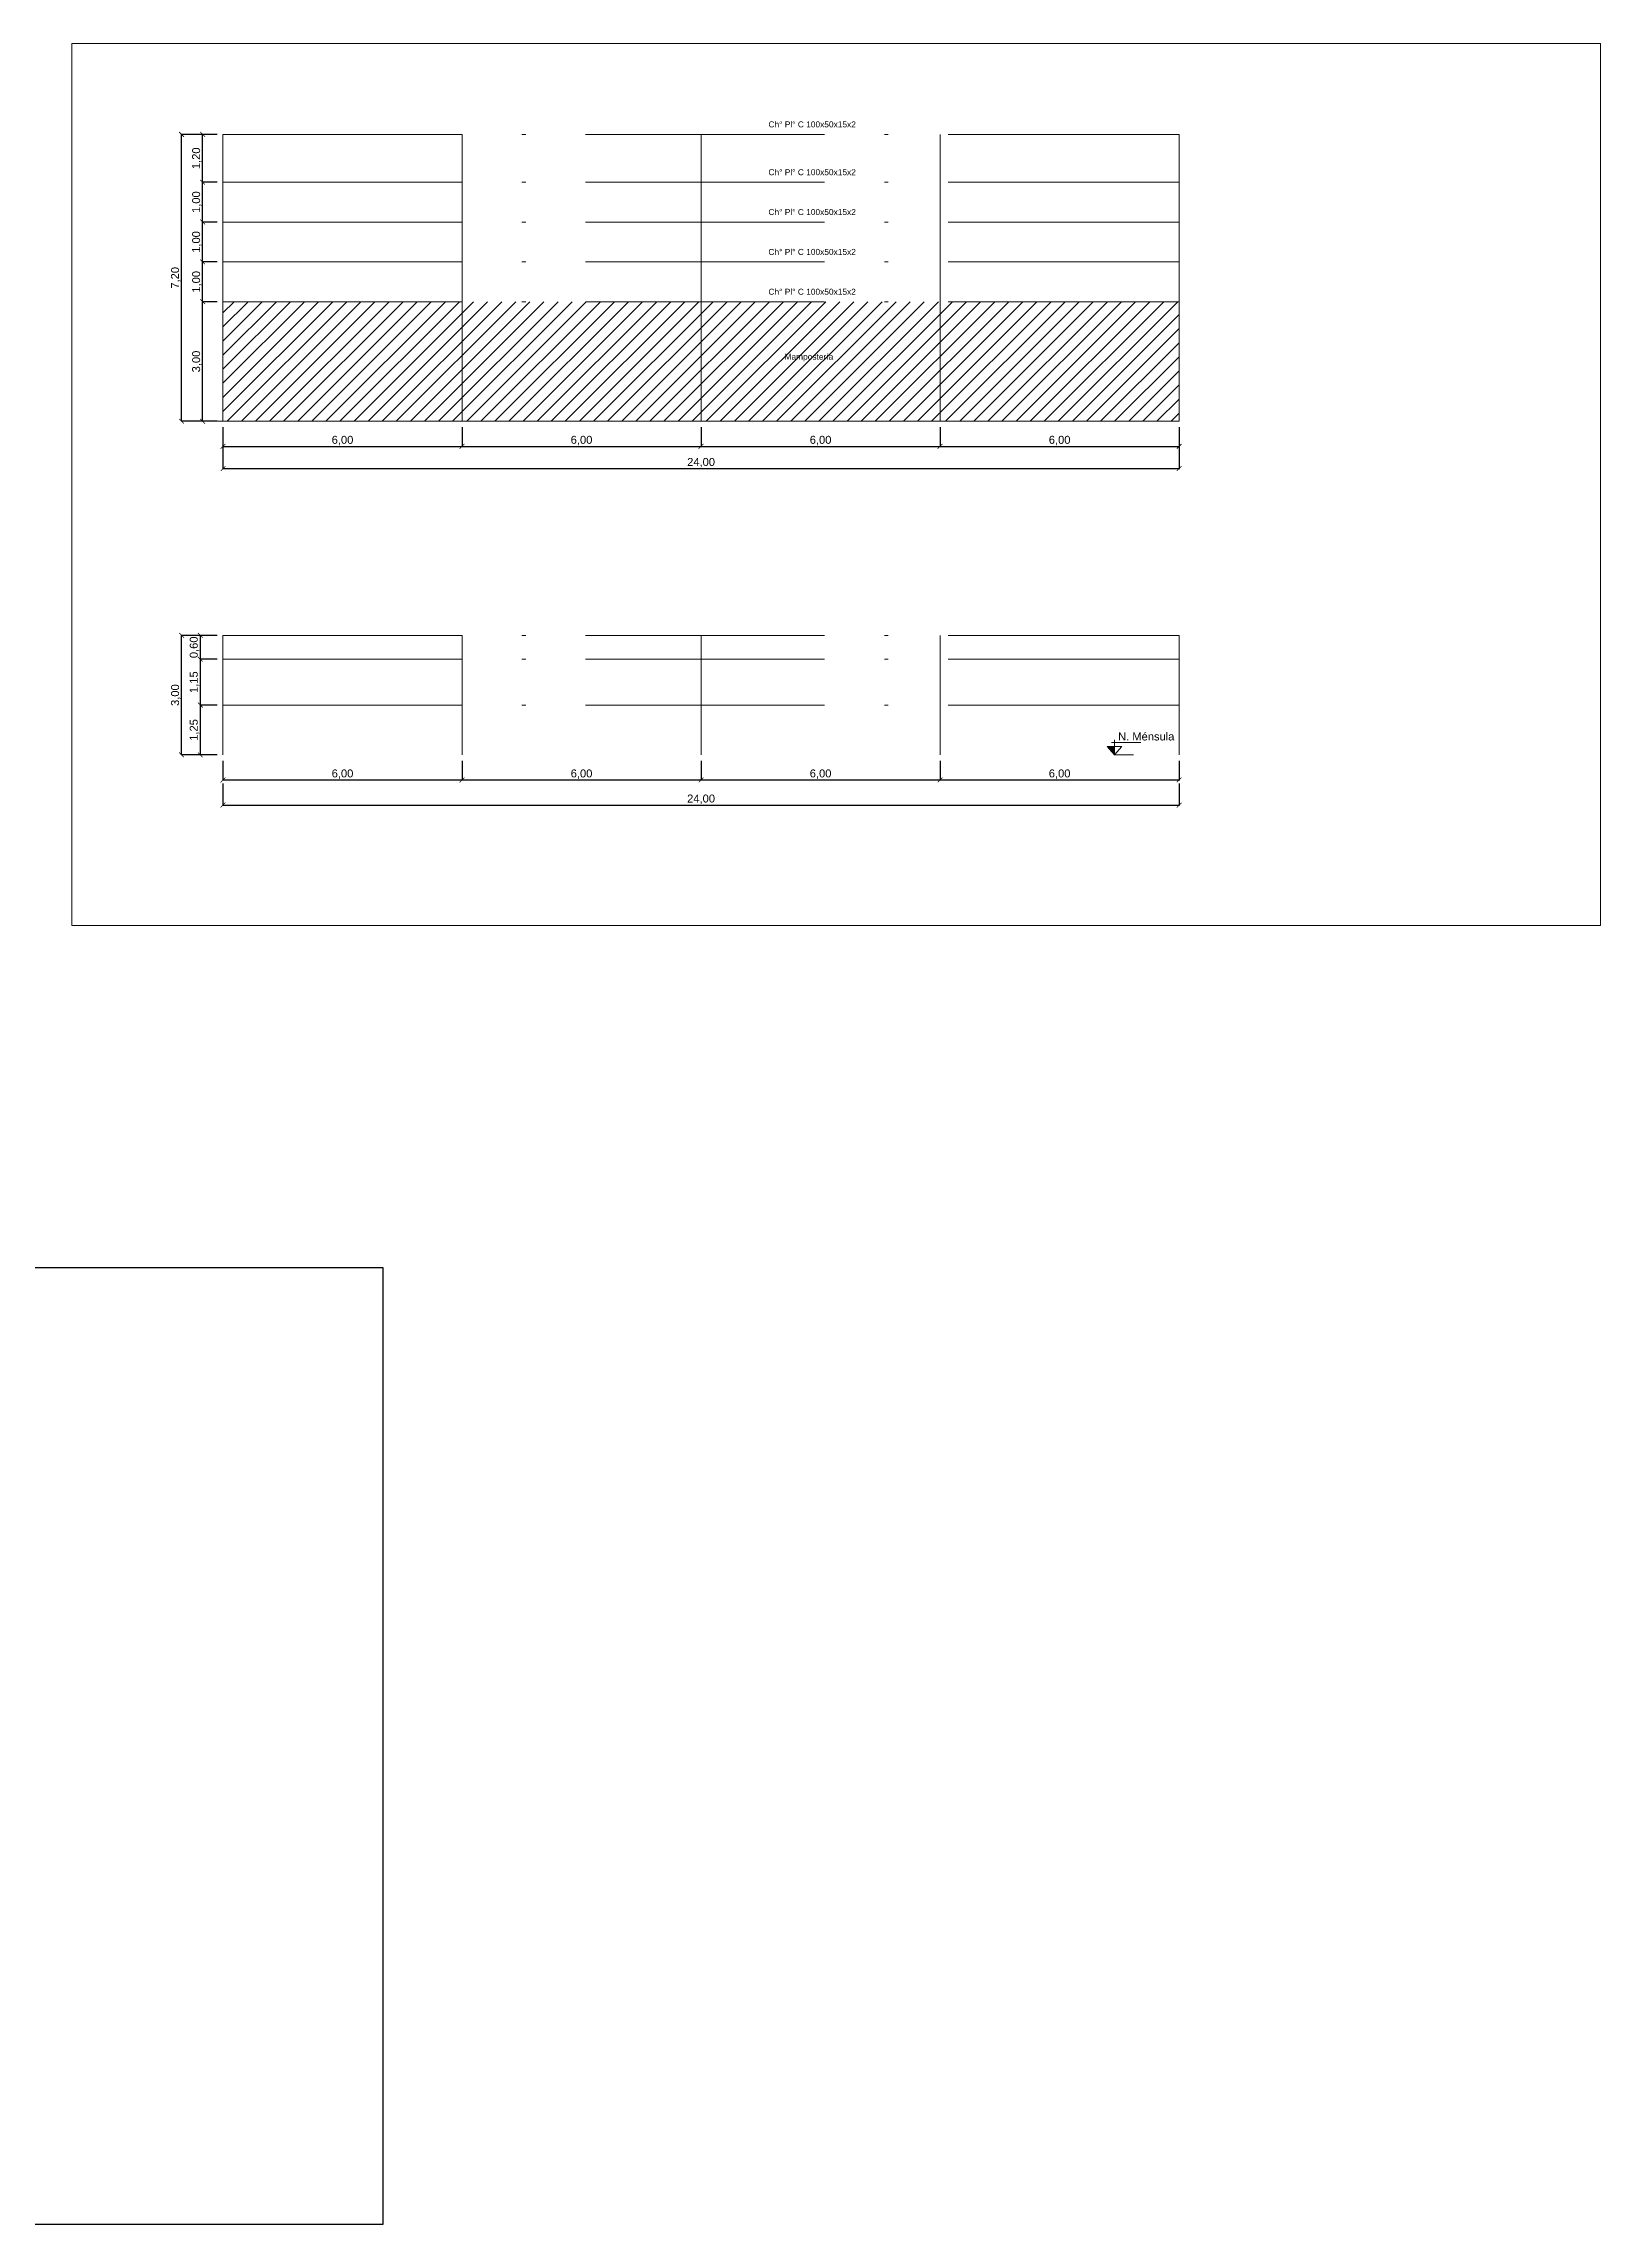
# Model space of a CAD drawing. Header units: millimetres. Extents: x 265 to 899, y -178 to 32.
# Drawn here: x 686.9 to 725.9, y -134.8 to -80 of the extents above; entities that cross this region are included whole.
import ezdxf

# ---------------------------------------------------------------- set-up
doc = ezdxf.new("R2010")
doc.units = ezdxf.units.MM
doc.header["$LTSCALE"] = 0.1
doc.header["$MEASUREMENT"] = 0
doc.header["$PDMODE"] = 3
doc.header["$PDSIZE"] = 0.1
doc.linetypes.add('ACAD_ISO10W100', pattern=[18, 12, -3, 0, -3])
doc.linetypes.add('CONTINUA', pattern=[200, 100, 100])
doc.layers.get('DEFPOINTS').update_dxf_attribs({"color": 1})
for name, color, linetype, lineweight in [('00_ARQ_VISTA ATRAS', 5, 'CONTINUA', 20), ('00_EST_Correa', 3, 'ACAD_ISO10W100', 20), ('00_EST_Cotas', 6, 'Continuous', 9), ('00_EST_Piso', 7, 'Continuous', 20), ('00_EST_TEXTO', 6, 'Continuous', 9)]:
    doc.layers.add(name, color=color, linetype=linetype, lineweight=lineweight)
doc.layers.add('00_EST_NoImprimir', color=1, linetype='Continuous', plot=False)
doc.styles.add('1 en 100', font='romans.shx', dxfattribs={"height": 0.17})
doc.styles.add('ARIAL', font='arial.ttf', dxfattribs={"height": 0.15})
doc.styles.add('Arial20', font='arial.ttf', dxfattribs={"height": 0.2})
doc.dimstyles.new('Cota 1-100-Andres', dxfattribs={"dimtxt": 0.2, "dimasz": 0.12, "dimexe": 0.012, "dimexo": 0.15, "dimgap": 0.025, "dimtad": 1, "dimzin": 0, "dimtxsty": 'Arial20', "dimblk1": 'ARCHTICK', "dimblk2": 'ARCHTICK', "dimsah": 1, "dimcen": 0.09, "dimclrd": 256, "dimclre": 256, "dimclrt": 256, "dimazin": 0, "dimtfac": 1, "dimtofl": 0, "dimtmove": 0, "dimatfit": 3, "dimldrblk": 'ARCHTICK', "dimfxl": 1, "dimtolj": 1, "dimtzin": 0, "dimarcsym": 0})

# ---------------------------------------------------------------- blocks, each defined once
blk = doc.blocks.new('_ARCHTICK')
at = {"color": 0, "linetype": 'ByBlock', "const_width": 0.15}
blk.add_lwpolyline([(-0.5, -0.5), (0.5, 0.5)], dxfattribs=at)
blk = doc.blocks.new('*D261')
at = {"layer": '00_EST_Cotas', "lineweight": -2, "transparency": 16777216}
for p, q in [((691.223, -86.519), (690.85, -86.519)), ((690.862, -89.519), (690.862, -86.519)), ((691.073, -89.519), (690.85, -89.519))]:
    blk.add_line(p, q, dxfattribs=at)
at = {"layer": 'DEFPOINTS', "color": 0, "transparency": 16777216}
for p in [(690.862, -86.519), (691.373, -86.519), (691.223, -89.519)]:
    blk.add_point(p, dxfattribs=at)
at = {"layer": '00_EST_Cotas', "lineweight": -2, "transparency": 16777216, "xscale": 0.12, "yscale": 0.12, "zscale": 0.12}
for p, rotation in [((690.862, -86.519), 90), ((690.862, -89.519), 270)]:
    blk.add_blockref('_ARCHTICK', p, dxfattribs=dict(at, rotation=rotation))
at = {"layer": '00_EST_Cotas', "transparency": 16777216, "insert": (690.717, -88.019), "char_height": 0.2, "attachment_point": 5, "rotation": 90, "style": 'Arial20'}
blk.add_mtext('\\A1;3,00', dxfattribs=at)
blk = doc.blocks.new('*D262')
at = {"layer": '00_EST_Cotas', "lineweight": -2, "transparency": 16777216}
for p, q in [((691.223, -85.519), (690.85, -85.519)), ((690.862, -86.519), (690.862, -85.519)), ((691.223, -86.519), (690.85, -86.519))]:
    blk.add_line(p, q, dxfattribs=at)
at = {"layer": 'DEFPOINTS', "color": 0, "transparency": 16777216}
for p in [(690.862, -85.519), (691.373, -85.519), (691.373, -86.519)]:
    blk.add_point(p, dxfattribs=at)
at = {"layer": '00_EST_Cotas', "lineweight": -2, "transparency": 16777216, "xscale": 0.12, "yscale": 0.12, "zscale": 0.12}
for p, rotation in [((690.862, -85.519), 90), ((690.862, -86.519), 270)]:
    blk.add_blockref('_ARCHTICK', p, dxfattribs=dict(at, rotation=rotation))
at = {"layer": '00_EST_Cotas', "transparency": 16777216, "insert": (690.717, -86.019), "char_height": 0.2, "attachment_point": 5, "rotation": 90, "style": 'Arial20'}
blk.add_mtext('\\A1;1,00', dxfattribs=at)
blk = doc.blocks.new('*D263')
at = {"layer": '00_EST_Cotas', "lineweight": -2, "transparency": 16777216}
for p, q in [((691.223, -84.519), (690.85, -84.519)), ((690.862, -85.519), (690.862, -84.519)), ((691.223, -85.519), (690.85, -85.519))]:
    blk.add_line(p, q, dxfattribs=at)
at = {"layer": 'DEFPOINTS', "color": 0, "transparency": 16777216}
for p in [(690.862, -84.519), (691.373, -84.519), (691.373, -85.519)]:
    blk.add_point(p, dxfattribs=at)
at = {"layer": '00_EST_Cotas', "lineweight": -2, "transparency": 16777216, "xscale": 0.12, "yscale": 0.12, "zscale": 0.12}
for p, rotation in [((690.862, -84.519), 90), ((690.862, -85.519), 270)]:
    blk.add_blockref('_ARCHTICK', p, dxfattribs=dict(at, rotation=rotation))
at = {"layer": '00_EST_Cotas', "transparency": 16777216, "insert": (690.717, -85.019), "char_height": 0.2, "attachment_point": 5, "rotation": 90, "style": 'Arial20'}
blk.add_mtext('\\A1;1,00', dxfattribs=at)
blk = doc.blocks.new('*D264')
at = {"layer": '00_EST_Cotas', "lineweight": -2, "transparency": 16777216}
for p, q in [((691.223, -83.519), (690.85, -83.519)), ((690.862, -84.519), (690.862, -83.519)), ((691.223, -84.519), (690.85, -84.519))]:
    blk.add_line(p, q, dxfattribs=at)
at = {"layer": 'DEFPOINTS', "color": 0, "transparency": 16777216}
for p in [(690.862, -83.519), (691.373, -83.519), (691.373, -84.519)]:
    blk.add_point(p, dxfattribs=at)
at = {"layer": '00_EST_Cotas', "lineweight": -2, "transparency": 16777216, "xscale": 0.12, "yscale": 0.12, "zscale": 0.12}
for p, rotation in [((690.862, -83.519), 90), ((690.862, -84.519), 270)]:
    blk.add_blockref('_ARCHTICK', p, dxfattribs=dict(at, rotation=rotation))
at = {"layer": '00_EST_Cotas', "transparency": 16777216, "insert": (690.717, -84.019), "char_height": 0.2, "attachment_point": 5, "rotation": 90, "style": 'Arial20'}
blk.add_mtext('\\A1;1,00', dxfattribs=at)
blk = doc.blocks.new('*D265')
at = {"layer": '00_EST_Cotas', "lineweight": -2, "transparency": 16777216}
for p, q in [((691.223, -82.319), (690.85, -82.319)), ((690.862, -83.519), (690.862, -82.319)), ((691.223, -83.519), (690.85, -83.519))]:
    blk.add_line(p, q, dxfattribs=at)
at = {"layer": 'DEFPOINTS', "color": 0, "transparency": 16777216}
for p in [(690.862, -82.319), (691.373, -82.319), (691.373, -83.519)]:
    blk.add_point(p, dxfattribs=at)
at = {"layer": '00_EST_Cotas', "lineweight": -2, "transparency": 16777216, "xscale": 0.12, "yscale": 0.12, "zscale": 0.12}
for p, rotation in [((690.862, -82.319), 90), ((690.862, -83.519), 270)]:
    blk.add_blockref('_ARCHTICK', p, dxfattribs=dict(at, rotation=rotation))
at = {"layer": '00_EST_Cotas', "transparency": 16777216, "insert": (690.717, -82.919), "char_height": 0.2, "attachment_point": 5, "rotation": 90, "style": 'Arial20'}
blk.add_mtext('\\A1;1,20', dxfattribs=at)
blk = doc.blocks.new('*D266')
at = {"layer": '00_EST_Cotas', "lineweight": -2, "transparency": 16777216}
for p, q in [((691.223, -82.319), (690.321, -82.319)), ((690.333, -89.519), (690.333, -82.319)), ((691.223, -89.519), (690.321, -89.519))]:
    blk.add_line(p, q, dxfattribs=at)
at = {"layer": 'DEFPOINTS', "color": 0, "transparency": 16777216}
for p in [(690.333, -82.319), (691.373, -82.319), (691.373, -89.519)]:
    blk.add_point(p, dxfattribs=at)
at = {"layer": '00_EST_Cotas', "lineweight": -2, "transparency": 16777216, "xscale": 0.12, "yscale": 0.12, "zscale": 0.12}
for p, rotation in [((690.333, -82.319), 90), ((690.333, -89.519), 270)]:
    blk.add_blockref('_ARCHTICK', p, dxfattribs=dict(at, rotation=rotation))
at = {"layer": '00_EST_Cotas', "transparency": 16777216, "insert": (690.188, -85.919), "char_height": 0.2, "attachment_point": 5, "rotation": 90, "style": 'Arial20'}
blk.add_mtext('\\A1;7,20', dxfattribs=at)
blk = doc.blocks.new('*D267')
at = {"layer": '00_EST_Cotas', "lineweight": -2, "transparency": 16777216}
for p, q in [((691.373, -89.669), (691.373, -90.16)), ((697.373, -89.669), (697.373, -90.16)), ((691.373, -90.148), (697.373, -90.148))]:
    blk.add_line(p, q, dxfattribs=at)
at = {"layer": 'DEFPOINTS', "color": 0, "transparency": 16777216}
for p in [(691.373, -89.519), (697.373, -89.519), (697.373, -90.148)]:
    blk.add_point(p, dxfattribs=at)
at = {"layer": '00_EST_Cotas', "lineweight": -2, "transparency": 16777216, "xscale": 0.12, "yscale": 0.12, "zscale": 0.12, "rotation": 180}
blk.add_blockref('_ARCHTICK', (691.373, -90.148), dxfattribs=at)
at = {"layer": '00_EST_Cotas', "lineweight": -2, "transparency": 16777216, "xscale": 0.12, "yscale": 0.12, "zscale": 0.12}
blk.add_blockref('_ARCHTICK', (697.373, -90.148), dxfattribs=at)
at = {"layer": '00_EST_Cotas', "transparency": 16777216, "insert": (694.373, -90.003), "char_height": 0.2, "attachment_point": 5, "style": 'Arial20'}
blk.add_mtext('\\A1;6,00', dxfattribs=at)
blk = doc.blocks.new('*D268')
at = {"layer": '00_EST_Cotas', "lineweight": -2, "transparency": 16777216}
for p, q in [((697.373, -89.669), (697.373, -90.16)), ((703.373, -89.669), (703.373, -90.16)), ((697.373, -90.148), (703.373, -90.148))]:
    blk.add_line(p, q, dxfattribs=at)
at = {"layer": 'DEFPOINTS', "color": 0, "transparency": 16777216}
for p in [(697.373, -89.519), (703.373, -89.519), (703.373, -90.148)]:
    blk.add_point(p, dxfattribs=at)
at = {"layer": '00_EST_Cotas', "lineweight": -2, "transparency": 16777216, "xscale": 0.12, "yscale": 0.12, "zscale": 0.12, "rotation": 180}
blk.add_blockref('_ARCHTICK', (697.373, -90.148), dxfattribs=at)
at = {"layer": '00_EST_Cotas', "lineweight": -2, "transparency": 16777216, "xscale": 0.12, "yscale": 0.12, "zscale": 0.12}
blk.add_blockref('_ARCHTICK', (703.373, -90.148), dxfattribs=at)
at = {"layer": '00_EST_Cotas', "transparency": 16777216, "insert": (700.373, -90.003), "char_height": 0.2, "attachment_point": 5, "style": 'Arial20'}
blk.add_mtext('\\A1;6,00', dxfattribs=at)
blk = doc.blocks.new('*D269')
at = {"layer": '00_EST_Cotas', "lineweight": -2, "transparency": 16777216}
for p, q in [((703.373, -89.669), (703.373, -90.16)), ((709.373, -89.669), (709.373, -90.16)), ((703.373, -90.148), (709.373, -90.148))]:
    blk.add_line(p, q, dxfattribs=at)
at = {"layer": 'DEFPOINTS', "color": 0, "transparency": 16777216}
for p in [(703.373, -89.519), (709.373, -89.519), (709.373, -90.148)]:
    blk.add_point(p, dxfattribs=at)
at = {"layer": '00_EST_Cotas', "lineweight": -2, "transparency": 16777216, "xscale": 0.12, "yscale": 0.12, "zscale": 0.12, "rotation": 180}
blk.add_blockref('_ARCHTICK', (703.373, -90.148), dxfattribs=at)
at = {"layer": '00_EST_Cotas', "lineweight": -2, "transparency": 16777216, "xscale": 0.12, "yscale": 0.12, "zscale": 0.12}
blk.add_blockref('_ARCHTICK', (709.373, -90.148), dxfattribs=at)
at = {"layer": '00_EST_Cotas', "transparency": 16777216, "insert": (706.373, -90.003), "char_height": 0.2, "attachment_point": 5, "style": 'Arial20'}
blk.add_mtext('\\A1;6,00', dxfattribs=at)
blk = doc.blocks.new('*D270')
at = {"layer": '00_EST_Cotas', "lineweight": -2, "transparency": 16777216}
for p, q in [((709.373, -89.669), (709.373, -90.16)), ((715.373, -89.669), (715.373, -90.16)), ((709.373, -90.148), (715.373, -90.148))]:
    blk.add_line(p, q, dxfattribs=at)
at = {"layer": 'DEFPOINTS', "color": 0, "transparency": 16777216}
for p in [(709.373, -89.519), (715.373, -89.519), (715.373, -90.148)]:
    blk.add_point(p, dxfattribs=at)
at = {"layer": '00_EST_Cotas', "lineweight": -2, "transparency": 16777216, "xscale": 0.12, "yscale": 0.12, "zscale": 0.12, "rotation": 180}
blk.add_blockref('_ARCHTICK', (709.373, -90.148), dxfattribs=at)
at = {"layer": '00_EST_Cotas', "lineweight": -2, "transparency": 16777216, "xscale": 0.12, "yscale": 0.12, "zscale": 0.12}
blk.add_blockref('_ARCHTICK', (715.373, -90.148), dxfattribs=at)
at = {"layer": '00_EST_Cotas', "transparency": 16777216, "insert": (712.373, -90.003), "char_height": 0.2, "attachment_point": 5, "style": 'Arial20'}
blk.add_mtext('\\A1;6,00', dxfattribs=at)
blk = doc.blocks.new('*D277')
at = {"layer": '00_EST_Cotas', "lineweight": -2, "transparency": 16777216}
for p, q in [((691.223, -94.891), (690.79, -94.891)), ((690.802, -94.891), (690.802, -95.491)), ((691.223, -95.491), (690.79, -95.491))]:
    blk.add_line(p, q, dxfattribs=at)
at = {"layer": 'DEFPOINTS', "color": 0, "transparency": 16777216}
for p in [(691.373, -94.891), (690.802, -95.491), (691.373, -95.491)]:
    blk.add_point(p, dxfattribs=at)
at = {"layer": '00_EST_Cotas', "lineweight": -2, "transparency": 16777216, "xscale": 0.12, "yscale": 0.12, "zscale": 0.12}
for p, rotation in [((690.802, -94.891), 90), ((690.802, -95.491), 270)]:
    blk.add_blockref('_ARCHTICK', p, dxfattribs=dict(at, rotation=rotation))
at = {"layer": '00_EST_Cotas', "transparency": 16777216, "insert": (690.657, -95.191), "char_height": 0.2, "attachment_point": 5, "rotation": 90, "style": 'Arial20'}
blk.add_mtext('\\A1;0,60', dxfattribs=at)
blk = doc.blocks.new('*D278')
at = {"layer": '00_EST_Cotas', "lineweight": -2, "transparency": 16777216}
for p, q in [((691.223, -95.491), (690.79, -95.491)), ((690.802, -95.491), (690.802, -96.641)), ((691.223, -96.641), (690.79, -96.641))]:
    blk.add_line(p, q, dxfattribs=at)
at = {"layer": 'DEFPOINTS', "color": 0, "transparency": 16777216}
for p in [(691.373, -95.491), (690.802, -96.641), (691.373, -96.641)]:
    blk.add_point(p, dxfattribs=at)
at = {"layer": '00_EST_Cotas', "lineweight": -2, "transparency": 16777216, "xscale": 0.12, "yscale": 0.12, "zscale": 0.12}
for p, rotation in [((690.802, -95.491), 90), ((690.802, -96.641), 270)]:
    blk.add_blockref('_ARCHTICK', p, dxfattribs=dict(at, rotation=rotation))
at = {"layer": '00_EST_Cotas', "transparency": 16777216, "insert": (690.657, -96.066), "char_height": 0.2, "attachment_point": 5, "rotation": 90, "style": 'Arial20'}
blk.add_mtext('\\A1;1,15', dxfattribs=at)
blk = doc.blocks.new('*D279')
at = {"layer": '00_EST_Cotas', "lineweight": -2, "transparency": 16777216}
for p, q in [((691.223, -96.641), (690.79, -96.641)), ((690.802, -96.641), (690.802, -97.891)), ((691.223, -97.891), (690.79, -97.891))]:
    blk.add_line(p, q, dxfattribs=at)
at = {"layer": 'DEFPOINTS', "color": 0, "transparency": 16777216}
for p in [(691.373, -96.641), (690.802, -97.891), (691.373, -97.891)]:
    blk.add_point(p, dxfattribs=at)
at = {"layer": '00_EST_Cotas', "lineweight": -2, "transparency": 16777216, "xscale": 0.12, "yscale": 0.12, "zscale": 0.12}
for p, rotation in [((690.802, -96.641), 90), ((690.802, -97.891), 270)]:
    blk.add_blockref('_ARCHTICK', p, dxfattribs=dict(at, rotation=rotation))
at = {"layer": '00_EST_Cotas', "transparency": 16777216, "insert": (690.657, -97.266), "char_height": 0.2, "attachment_point": 5, "rotation": 90, "style": 'Arial20'}
blk.add_mtext('\\A1;1,25', dxfattribs=at)
blk = doc.blocks.new('*D280')
at = {"layer": '00_EST_Cotas', "lineweight": -2, "transparency": 16777216}
for p, q in [((691.223, -94.891), (690.321, -94.891)), ((690.333, -97.891), (690.333, -94.891)), ((691.223, -97.891), (690.321, -97.891))]:
    blk.add_line(p, q, dxfattribs=at)
at = {"layer": 'DEFPOINTS', "color": 0, "transparency": 16777216}
for p in [(690.333, -94.891), (691.373, -94.891), (691.373, -97.891)]:
    blk.add_point(p, dxfattribs=at)
at = {"layer": '00_EST_Cotas', "lineweight": -2, "transparency": 16777216, "xscale": 0.12, "yscale": 0.12, "zscale": 0.12}
for p, rotation in [((690.333, -94.891), 90), ((690.333, -97.891), 270)]:
    blk.add_blockref('_ARCHTICK', p, dxfattribs=dict(at, rotation=rotation))
at = {"layer": '00_EST_Cotas', "transparency": 16777216, "insert": (690.188, -96.391), "char_height": 0.2, "attachment_point": 5, "rotation": 90, "style": 'Arial20'}
blk.add_mtext('\\A1;3,00', dxfattribs=at)
blk = doc.blocks.new('*D281')
at = {"layer": '00_EST_Cotas', "lineweight": -2, "transparency": 16777216}
for p, q in [((691.373, -98.041), (691.373, -98.532)), ((697.373, -98.041), (697.373, -98.532)), ((691.373, -98.52), (697.373, -98.52))]:
    blk.add_line(p, q, dxfattribs=at)
at = {"layer": 'DEFPOINTS', "color": 0, "transparency": 16777216}
for p in [(691.373, -97.891), (697.373, -97.891), (697.373, -98.52)]:
    blk.add_point(p, dxfattribs=at)
at = {"layer": '00_EST_Cotas', "lineweight": -2, "transparency": 16777216, "xscale": 0.12, "yscale": 0.12, "zscale": 0.12, "rotation": 180}
blk.add_blockref('_ARCHTICK', (691.373, -98.52), dxfattribs=at)
at = {"layer": '00_EST_Cotas', "lineweight": -2, "transparency": 16777216, "xscale": 0.12, "yscale": 0.12, "zscale": 0.12}
blk.add_blockref('_ARCHTICK', (697.373, -98.52), dxfattribs=at)
at = {"layer": '00_EST_Cotas', "transparency": 16777216, "insert": (694.373, -98.375), "char_height": 0.2, "attachment_point": 5, "style": 'Arial20'}
blk.add_mtext('\\A1;6,00', dxfattribs=at)
blk = doc.blocks.new('*D282')
at = {"layer": '00_EST_Cotas', "lineweight": -2, "transparency": 16777216}
for p, q in [((697.373, -98.041), (697.373, -98.532)), ((703.373, -98.041), (703.373, -98.532)), ((697.373, -98.52), (703.373, -98.52))]:
    blk.add_line(p, q, dxfattribs=at)
at = {"layer": 'DEFPOINTS', "color": 0, "transparency": 16777216}
for p in [(697.373, -97.891), (703.373, -97.891), (703.373, -98.52)]:
    blk.add_point(p, dxfattribs=at)
at = {"layer": '00_EST_Cotas', "lineweight": -2, "transparency": 16777216, "xscale": 0.12, "yscale": 0.12, "zscale": 0.12, "rotation": 180}
blk.add_blockref('_ARCHTICK', (697.373, -98.52), dxfattribs=at)
at = {"layer": '00_EST_Cotas', "lineweight": -2, "transparency": 16777216, "xscale": 0.12, "yscale": 0.12, "zscale": 0.12}
blk.add_blockref('_ARCHTICK', (703.373, -98.52), dxfattribs=at)
at = {"layer": '00_EST_Cotas', "transparency": 16777216, "insert": (700.373, -98.375), "char_height": 0.2, "attachment_point": 5, "style": 'Arial20'}
blk.add_mtext('\\A1;6,00', dxfattribs=at)
blk = doc.blocks.new('*D283')
at = {"layer": '00_EST_Cotas', "lineweight": -2, "transparency": 16777216}
for p, q in [((703.373, -98.041), (703.373, -98.532)), ((709.373, -98.041), (709.373, -98.532)), ((703.373, -98.52), (709.373, -98.52))]:
    blk.add_line(p, q, dxfattribs=at)
at = {"layer": 'DEFPOINTS', "color": 0, "transparency": 16777216}
for p in [(703.373, -97.891), (709.373, -97.891), (709.373, -98.52)]:
    blk.add_point(p, dxfattribs=at)
at = {"layer": '00_EST_Cotas', "lineweight": -2, "transparency": 16777216, "xscale": 0.12, "yscale": 0.12, "zscale": 0.12, "rotation": 180}
blk.add_blockref('_ARCHTICK', (703.373, -98.52), dxfattribs=at)
at = {"layer": '00_EST_Cotas', "lineweight": -2, "transparency": 16777216, "xscale": 0.12, "yscale": 0.12, "zscale": 0.12}
blk.add_blockref('_ARCHTICK', (709.373, -98.52), dxfattribs=at)
at = {"layer": '00_EST_Cotas', "transparency": 16777216, "insert": (706.373, -98.375), "char_height": 0.2, "attachment_point": 5, "style": 'Arial20'}
blk.add_mtext('\\A1;6,00', dxfattribs=at)
blk = doc.blocks.new('*D284')
at = {"layer": '00_EST_Cotas', "lineweight": -2, "transparency": 16777216}
for p, q in [((709.373, -98.041), (709.373, -98.532)), ((715.373, -98.041), (715.373, -98.532)), ((709.373, -98.52), (715.373, -98.52))]:
    blk.add_line(p, q, dxfattribs=at)
at = {"layer": 'DEFPOINTS', "color": 0, "transparency": 16777216}
for p in [(709.373, -97.891), (715.373, -97.891), (715.373, -98.52)]:
    blk.add_point(p, dxfattribs=at)
at = {"layer": '00_EST_Cotas', "lineweight": -2, "transparency": 16777216, "xscale": 0.12, "yscale": 0.12, "zscale": 0.12, "rotation": 180}
blk.add_blockref('_ARCHTICK', (709.373, -98.52), dxfattribs=at)
at = {"layer": '00_EST_Cotas', "lineweight": -2, "transparency": 16777216, "xscale": 0.12, "yscale": 0.12, "zscale": 0.12}
blk.add_blockref('_ARCHTICK', (715.373, -98.52), dxfattribs=at)
at = {"layer": '00_EST_Cotas', "transparency": 16777216, "insert": (712.373, -98.375), "char_height": 0.2, "attachment_point": 5, "style": 'Arial20'}
blk.add_mtext('\\A1;6,00', dxfattribs=at)
blk = doc.blocks.new('cotaNivel')
at = {"layer": '00_EST_Cotas', "transparency": 33554687}
h = blk.add_hatch(color=256, dxfattribs=at)
h.dxf.hatch_style = 1
h.paths.add_polyline_path([(328.514, -103.488), (328.327, -103.488), (328.514, -103.697)])
at = {"layer": '00_EST_Cotas'}
for p, q in [((328.435, -103.386), (329.174, -103.386)), ((328.514, -103.697), (328.514, -103.322))]:
    blk.add_line(p, q, dxfattribs=at)
blk.add_lwpolyline([(328.514, -103.697), (328.701, -103.488), (328.327, -103.488)], close=True, dxfattribs=at)
blk = doc.blocks.new('*D316')
at = {"layer": '00_EST_Cotas', "lineweight": -2, "transparency": 16777216}
for p, q in [((691.373, -89.669), (691.373, -90.717)), ((715.373, -89.669), (715.373, -90.717)), ((691.373, -90.705), (715.373, -90.705))]:
    blk.add_line(p, q, dxfattribs=at)
at = {"layer": 'DEFPOINTS', "color": 0, "transparency": 16777216}
for p in [(691.373, -89.519), (715.373, -89.519), (715.373, -90.705)]:
    blk.add_point(p, dxfattribs=at)
at = {"layer": '00_EST_Cotas', "lineweight": -2, "transparency": 16777216, "xscale": 0.12, "yscale": 0.12, "zscale": 0.12, "rotation": 180}
blk.add_blockref('_ARCHTICK', (691.373, -90.705), dxfattribs=at)
at = {"layer": '00_EST_Cotas', "lineweight": -2, "transparency": 16777216, "xscale": 0.12, "yscale": 0.12, "zscale": 0.12}
blk.add_blockref('_ARCHTICK', (715.373, -90.705), dxfattribs=at)
at = {"layer": '00_EST_Cotas', "transparency": 16777216, "insert": (703.373, -90.559), "char_height": 0.2, "attachment_point": 5, "style": 'Arial20'}
blk.add_mtext('\\A1;24,00', dxfattribs=at)
blk = doc.blocks.new('*D317')
at = {"layer": '00_EST_Cotas', "lineweight": -2, "transparency": 16777216}
for p, q in [((691.373, -98.61), (691.373, -99.162)), ((715.373, -98.61), (715.373, -99.162)), ((691.373, -99.15), (715.373, -99.15))]:
    blk.add_line(p, q, dxfattribs=at)
at = {"layer": 'DEFPOINTS', "color": 0, "transparency": 16777216}
for p in [(691.373, -98.46), (715.373, -98.46), (715.373, -99.15)]:
    blk.add_point(p, dxfattribs=at)
at = {"layer": '00_EST_Cotas', "lineweight": -2, "transparency": 16777216, "xscale": 0.12, "yscale": 0.12, "zscale": 0.12, "rotation": 180}
blk.add_blockref('_ARCHTICK', (691.373, -99.15), dxfattribs=at)
at = {"layer": '00_EST_Cotas', "lineweight": -2, "transparency": 16777216, "xscale": 0.12, "yscale": 0.12, "zscale": 0.12}
blk.add_blockref('_ARCHTICK', (715.373, -99.15), dxfattribs=at)
at = {"layer": '00_EST_Cotas', "transparency": 16777216, "insert": (703.373, -99.005), "char_height": 0.2, "attachment_point": 5, "style": 'Arial20'}
blk.add_mtext('\\A1;24,00', dxfattribs=at)

msp = doc.modelspace()

# ---------------------------------------------------------------- hatches: boundary and pattern name
at = {"layer": '00_ARQ_VISTA ATRAS', "true_color": 0x9b9897, "transparency": 33554559}
h = msp.add_hatch(dxfattribs=at)
h.set_pattern_fill('ANSI31', color=253, scale=2)
h.paths.add_polyline_path([(697.373, -86.519), (691.373, -86.519), (691.373, -89.519), (697.373, -89.519)])
h.paths.add_polyline_path([(703.373, -86.519), (697.373, -86.519), (697.373, -89.519), (703.373, -89.519)])
h.paths.add_polyline_path([(709.373, -86.519), (703.373, -86.519), (703.373, -89.519), (709.373, -89.519)])
h.paths.add_polyline_path([(715.373, -86.519), (709.373, -86.519), (709.373, -89.519), (715.373, -89.519)])

# ---------------------------------------------------------------- linework, layer by layer
at = {"layer": '00_ARQ_VISTA ATRAS'}
for p, q in [((691.373, -89.519), (691.373, -82.319)), ((697.373, -89.519), (697.373, -82.319)), ((703.373, -89.519), (703.373, -82.319)), ((709.373, -89.519), (709.373, -82.319)), ((715.373, -89.519), (715.373, -82.319)), ((691.373, -94.891), (691.373, -97.891)), ((697.373, -94.891), (697.373, -97.891)), ((703.373, -94.891), (703.373, -97.891)), ((709.373, -94.891), (709.373, -97.891)), ((715.373, -94.891), (715.373, -97.891))]:
    msp.add_line(p, q, dxfattribs=at)
msp.add_lwpolyline([(687.583, -80.041), (725.946, -80.041), (725.946, -102.17), (687.583, -102.17)], close=True, dxfattribs=at)
at = {"layer": '00_EST_Correa', "ltscale": 5}
for p, q in [((691.373, -82.319), (715.373, -82.319)), ((691.373, -83.519), (715.373, -83.519)), ((691.373, -84.519), (715.373, -84.519)), ((691.373, -85.519), (715.373, -85.519)), ((691.373, -86.519), (715.373, -86.519)), ((691.373, -94.891), (715.373, -94.891)), ((691.373, -95.491), (715.373, -95.491)), ((691.373, -96.641), (715.373, -96.641))]:
    msp.add_line(p, q, dxfattribs=at)
at = {"layer": '00_EST_Cotas'}
msp.add_line((713.75, -97.891), (714.231, -97.891), dxfattribs=at)
at = {"layer": '00_EST_NoImprimir'}
msp.add_lwpolyline([(654.639, -110.758), (695.385, -110.758), (695.385, -134.77), (654.639, -134.77)], close=True, dxfattribs=at)
at = {"layer": '00_EST_Piso'}
msp.add_line((691.223, -89.519), (715.373, -89.519), dxfattribs=at)

# ---------------------------------------------------------------- block references
at = {"layer": '00_EST_Cotas'}
msp.add_blockref('cotaNivel', (385.237, 5.806), dxfattribs=at)

# ---------------------------------------------------------------- texts
at = {"layer": '00_EST_Cotas', "insert": (713.84, -97.329), "char_height": 0.2, "attachment_point": 1, "style": '1 en 100'}
msp.add_mtext_dynamic_manual_height_columns('{\\fArial|b0|i0|c0|p34;N. Ménsula}', width=1.64959, gutter_width=0.85, heights=[0], dxfattribs=at)
at = {"layer": '00_EST_TEXTO', "char_height": 0.15, "attachment_point": 1, "style": 'ARIAL'}
for s, insert in [('Ch° Pl° C 100x50x15x2', (705.064, -81.993)), ('Ch° Pl° C 100x50x15x2', (705.064, -83.193)), ('Ch° Pl° C 100x50x15x2', (705.064, -84.193)), ('Ch° Pl° C 100x50x15x2', (705.064, -85.193)), ('Ch° Pl° C 100x50x15x2', (705.064, -86.193)), ('Mampostería', (705.468, -87.823))]:
    msp.add_mtext_dynamic_manual_height_columns(s, width=4.79928, gutter_width=0.75, heights=[0], dxfattribs=dict(at, insert=insert))

# ---------------------------------------------------------------- dimensions: what is measured, and where the dimension line sits
at = {"layer": '00_EST_Cotas'}
for base, p1, p2, angle, picture, middle in [((690.333, -82.319), (691.373, -89.519), (691.373, -82.319), 90, '*D266', (690.188, -85.919)), ((690.862, -82.319), (691.373, -83.519), (691.373, -82.319), 270, '*D265', (690.717, -82.919)), ((690.862, -83.519), (691.373, -84.519), (691.373, -83.519), 270, '*D264', (690.717, -84.019)), ((690.862, -84.519), (691.373, -85.519), (691.373, -84.519), 270, '*D263', (690.717, -85.019)), ((690.862, -85.519), (691.373, -86.519), (691.373, -85.519), 270, '*D262', (690.717, -86.019)), ((690.862, -86.519), (691.223, -89.519), (691.373, -86.519), 270, '*D261', (690.717, -88.019)), ((690.333, -94.891), (691.373, -97.891), (691.373, -94.891), 90, '*D280', (690.188, -96.391)), ((690.802, -95.491), (691.373, -94.891), (691.373, -95.491), 90, '*D277', (690.657, -95.191))]:
    dim = msp.add_linear_dim(base=base, p1=p1, p2=p2, angle=angle, dimstyle='Cota 1-100-Andres', dxfattribs=at)
    dim.commit()
    dim.dimension.update_dxf_attribs({"geometry": picture, "text_midpoint": middle})
for base, p1, p2, picture, middle in [((697.373, -90.148), (691.373, -89.519), (697.373, -89.519), '*D267', (694.373, -90.003)), ((715.373, -90.705), (691.373, -89.519), (715.373, -89.519), '*D316', (703.373, -90.559)), ((703.373, -90.148), (697.373, -89.519), (703.373, -89.519), '*D268', (700.373, -90.003)), ((709.373, -90.148), (703.373, -89.519), (709.373, -89.519), '*D269', (706.373, -90.003)), ((715.373, -90.148), (709.373, -89.519), (715.373, -89.519), '*D270', (712.373, -90.003)), ((697.373, -98.52), (691.373, -97.891), (697.373, -97.891), '*D281', (694.373, -98.375)), ((703.373, -98.52), (697.373, -97.891), (703.373, -97.891), '*D282', (700.373, -98.375)), ((709.373, -98.52), (703.373, -97.891), (709.373, -97.891), '*D283', (706.373, -98.375)), ((715.373, -98.52), (709.373, -97.891), (715.373, -97.891), '*D284', (712.373, -98.375))]:
    dim = msp.add_linear_dim(base=base, p1=p1, p2=p2, dimstyle='Cota 1-100-Andres', dxfattribs=at)
    dim.commit()
    dim.dimension.update_dxf_attribs({"geometry": picture, "text_midpoint": middle})
for base, p1, p2, picture, middle in [((690.802, -96.641), (691.373, -95.491), (691.373, -96.641), '*D278', (690.657, -96.066)), ((690.802, -97.891), (691.373, -96.641), (691.373, -97.891), '*D279', (690.657, -97.266))]:
    dim = msp.add_linear_dim(base=base, p1=p1, p2=p2, angle=90, dimstyle='Cota 1-100-Andres', override={"dimtmove": 1}, dxfattribs=at)
    dim.commit()
    dim.dimension.update_dxf_attribs({"geometry": picture, "text_midpoint": middle})
dim = msp.add_linear_dim(base=(715.373, -99.15), p1=(691.373, -98.46), p2=(715.373, -98.46), dimstyle='Cota 1-100-Andres', dxfattribs=at)
dim.commit()
dim.dimension.update_dxf_attribs({"geometry": '*D317', "text_midpoint": (703.373, -99.15), "dimtype": 160})

doc.saveas('drawing.dxf')
